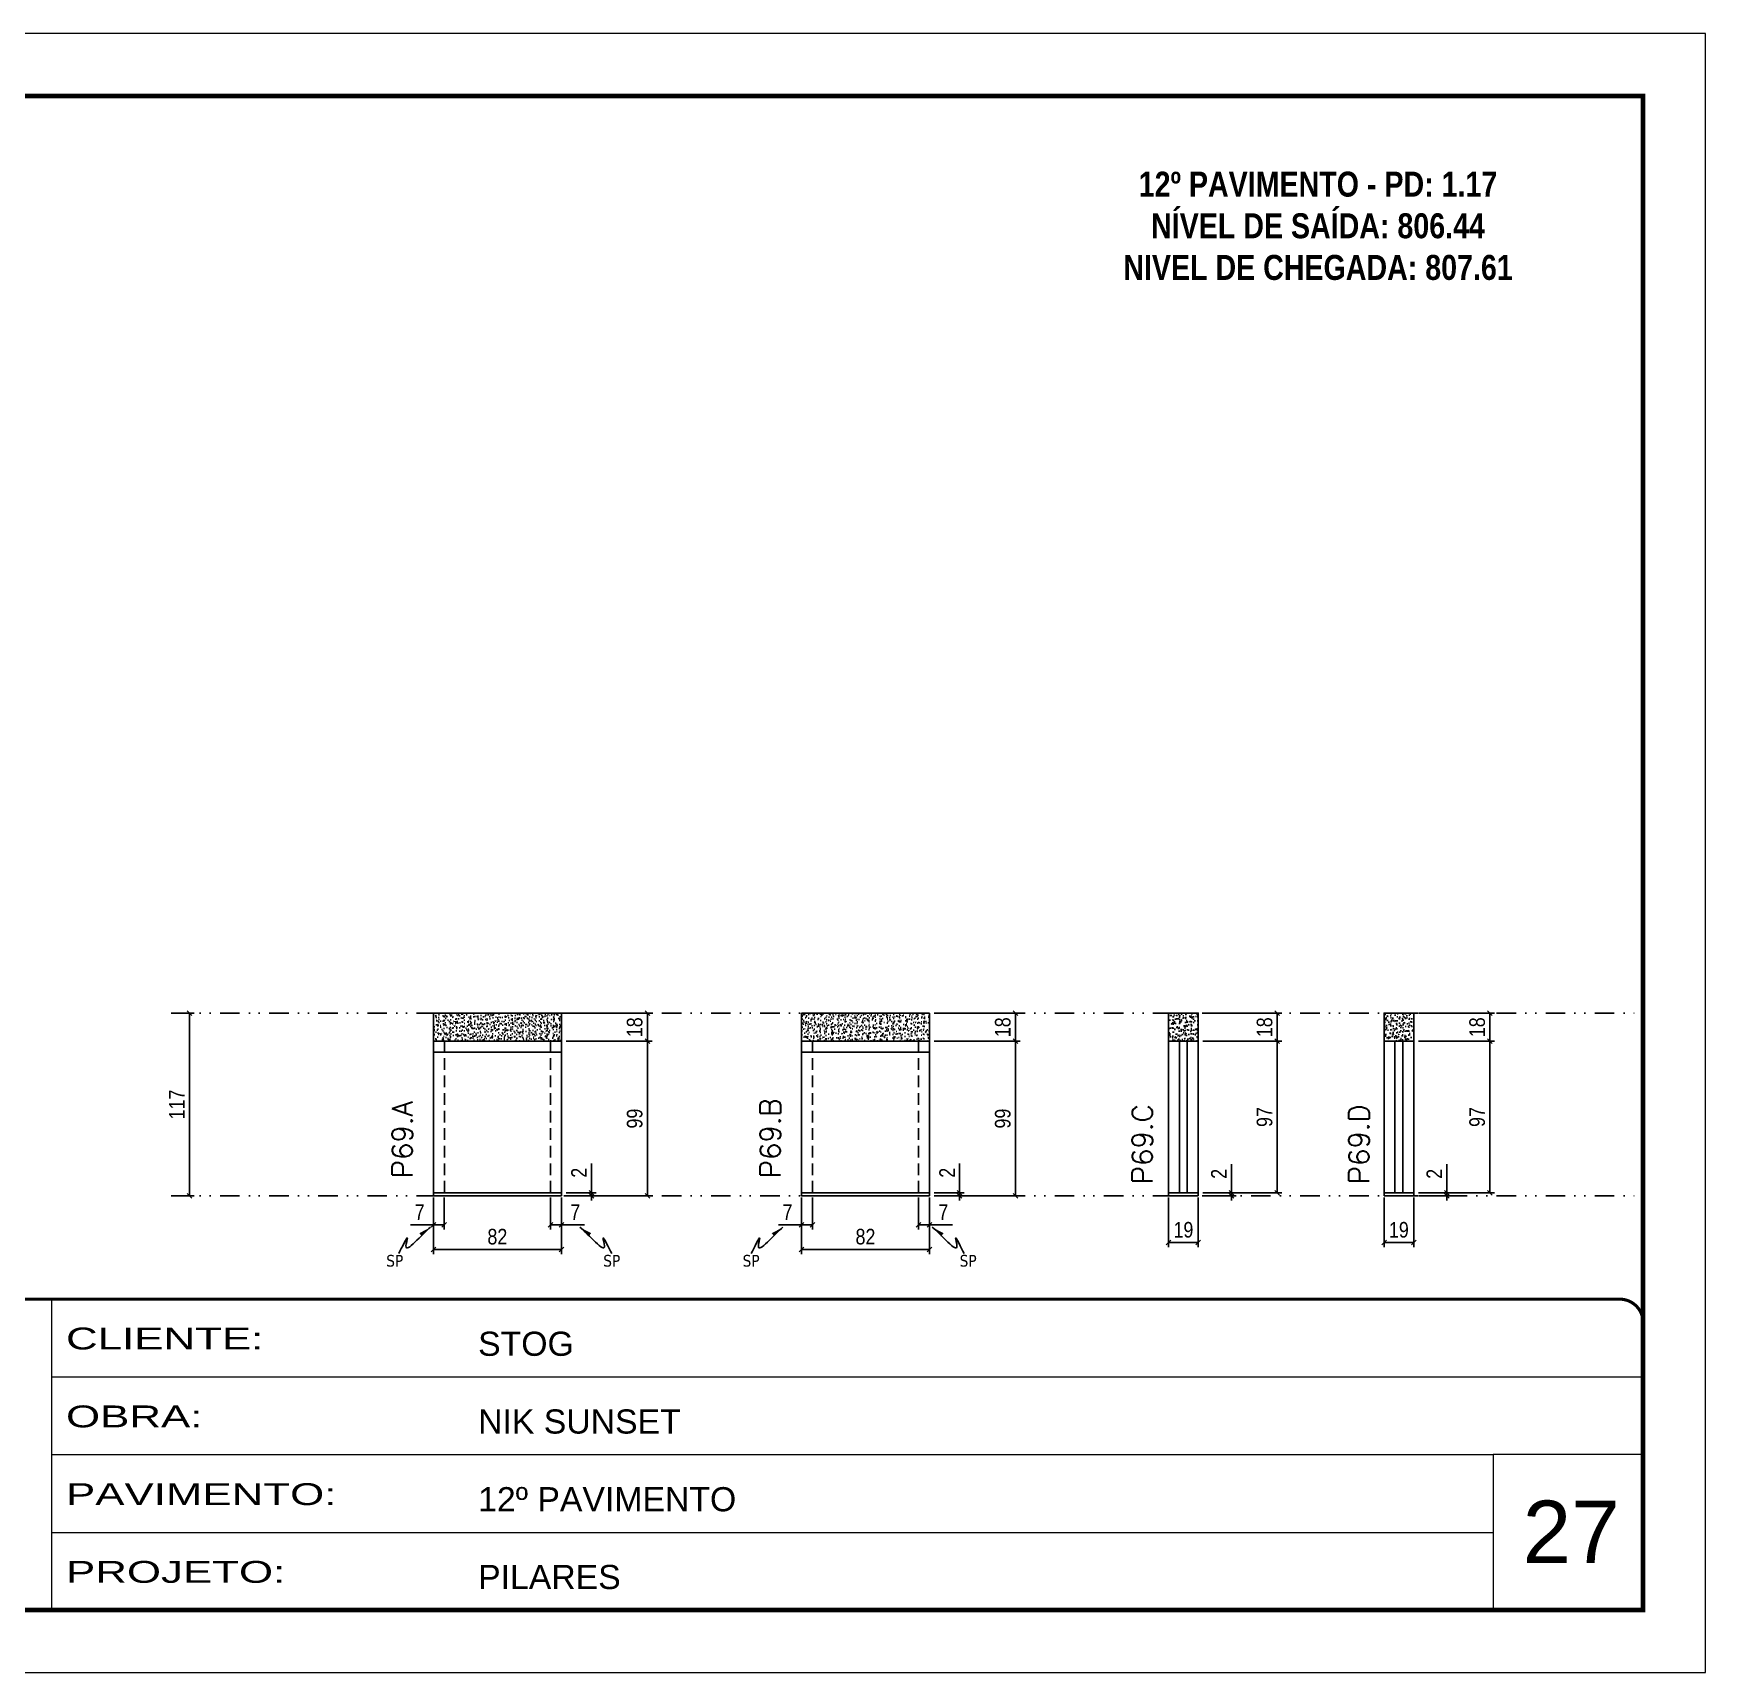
# Model space of a CAD drawing. Extents: x 808 to 7089, y -98 to 17032.
# Drawn here: x 4406 to 5477, y 9091 to 10141 of the extents above; entities that cross this region are included whole.
import ezdxf

# ---------------------------------------------------------------- set-up
doc = ezdxf.new("R2010")
doc.units = 0
for name, pattern in [('CONTINUO', [0]), ('DASHED', [0.75, 0.5, -0.25]), ('DIVIDE2', [0.625, 0.25, -0.125, 0, -0.125, 0, -0.125]), ('HIDDEN', [0.375, 0.25, -0.125])]:
    doc.linetypes.add(name, pattern=pattern)
for name, color, linetype, lineweight in [('CARIMBO', 255, 'Continuous', 9), ('Folhas', 255, 'Continuous', 9), ('SARRAFO DE PRESSAO', 251, 'DASHED', 9), ('Texto Seção', 7, 'Continuous', 15)]:
    doc.layers.add(name, color=color, linetype=linetype, lineweight=lineweight)
for name, color, linetype in [('COTA', 241, 'Continuous'), ('NOMENCLATURA', 7, 'Continuous'), ('Nível', 160, 'Continuous'), ('Painéis', 200, 'Continuous'), ('SARR_2.2x7', 40, 'Continuous'), ('Sarrafo de Pressão', 42, 'HIDDEN'), ('texto', 7, 'Continuous')]:
    doc.layers.add(name, color=color, linetype=linetype)
doc.styles.add('ARIAL', font='arial.ttf')
doc.styles.add('COTA TECNICA', font='techl___.ttf', dxfattribs={"height": 10})
doc.styles.add('COTA TECNICA-50', font='techl___.ttf', dxfattribs={"height": 10})
doc.styles.add('REGUA-120', font='ROMANS.shx', dxfattribs={"height": 15})
doc.styles.add('ROMANC', font='techb___.ttf', dxfattribs={"height": 2.5})
doc.styles.get("Standard").update_dxf_attribs({"font": 'arial.ttf'})
doc.styles.add('Tecnologia', font='')
doc.styles.get('Tecnologia').set_extended_font_data('Forgotten Futurist')
doc.dimstyles.new('COTA PAINEL-50', dxfattribs={"dimtxt": 10, "dimasz": 3, "dimexe": 3, "dimexo": 3, "dimgap": 3, "dimtad": 1, "dimdec": 1, "dimzin": 12, "dimdsep": 46, "dimtxsty": 'COTA TECNICA-50', "dimblk1": 'OBLIQUE', "dimblk2": 'OBLIQUE', "dimsah": 1, "dimcen": 0.9, "dimclrd": 4, "dimclre": 4, "dimclrt": 240, "dimadec": 1, "dimazin": 3, "dimtfac": 1, "dimtdec": 1, "dimtmove": 0, "dimatfit": 3, "dimfxl": 1, "dimtolj": 1, "dimtzin": 12, "dimarcsym": 0})
doc.dimstyles.new('PAINEL', dxfattribs={"dimtxt": 10, "dimasz": 3, "dimexe": 3, "dimexo": 3, "dimgap": 3, "dimtad": 1, "dimdec": 1, "dimzin": 12, "dimdsep": 46, "dimtxsty": 'COTA TECNICA', "dimblk1": 'OBLIQUE', "dimblk2": 'OBLIQUE', "dimsah": 1, "dimcen": 0.9, "dimclrd": 4, "dimclre": 4, "dimclrt": 240, "dimadec": 1, "dimazin": 3, "dimtfac": 1, "dimtdec": 1, "dimtmove": 0, "dimatfit": 3, "dimfxl": 1, "dimtolj": 1, "dimtzin": 12, "dimarcsym": 0})
doc.dimstyles.get("Standard").update_dxf_attribs({"dimtxt": 0.18, "dimasz": 0.18, "dimexe": 0.18, "dimexo": 0.0625, "dimgap": 0.09, "dimtad": 0, "dimtih": 1, "dimtoh": 1, "dimdec": 4, "dimzin": 0, "dimdsep": 46, "dimtxsty": 'Standard', "dimcen": 0.09, "dimadec": 0, "dimazin": 0, "dimtfac": 1, "dimtdec": 4, "dimtofl": 0, "dimtmove": 0, "dimatfit": 3, "dimfxl": 1, "dimtolj": 1, "dimtzin": 0, "dimarcsym": 0})
pattern_1 = [(50, (-1585, -2297.15), (5.46554, -0.4781726), [0.5715, -6.2865]), (355, (-1585, -2297.15), (-1.0573026, 5.7317054), [0.4572, -5.0292175]), (100.451445, (-1584.5445, -2297.19), (4.4082374, 5.2535326), [0.4857003, -5.3427073]), (46.1842, (-1585, -2295.626), (8.1323712, -1.26127), [0.85725, -9.42975]), (96.63556, (-1584.322, -2295.731), (7.122124, 7.4227837), [0.7285507, -8.014068]), (351.18415, (-1585, -2295.626), (7.122124, 7.4227837), [0.685799, -7.543792]), (21, (-1584.238, -2296.007), (4.5484317, -3.067956), [0.5715, -6.2865]), (326, (-1584.238, -2296.007), (1.8540609, 5.525639), [0.4572, -5.0292]), (71.451445, (-1583.859, -2296.263), (6.4024926, 2.457683), [0.4857003, -5.3426981]), (37.5, (-1585, -2297.1502), (0.0926581, 2.53665117), [0, -4.96824, 0, -5.1054, 0, -5.04825]), (7.5, (-1585, -2297.1502), (2.0045899, 3.00541724), [0, -2.91084, 0, -4.85394, 0, -1.92405]), (327.5, (-1586.6993, -2297.1502), (4.06771786, -0.17186232), [0, -1.905, 0, -5.9436, 0, -7.8867]), (317.5, (-1587.4613, -2297.1502), (4.4438754, 0.7627947), [0, -2.4765, 0, -3.94716, 0, -5.6007])]

# ---------------------------------------------------------------- blocks, each defined once
blk = doc.blocks.new('9999999999')
at = {"color": 30, "linetype": 'CONTINUO'}
for p, q in [((98564.6, 34230.2), (98564.6, 34429.4)), ((98564.6, 34379.6), (99584, 34379.6)), ((98564.6, 34329.8), (99488, 34329.8)), ((99584, 34329.8), (99488, 34329.8)), ((99488, 34329.8), (99488, 34230.2)), ((98564.6, 34280), (99488, 34280))]:
    blk.add_line(p, q, dxfattribs=at)
at = {"color": 30, "linetype": 'CONTINUO', "const_width": 2}
blk.add_lwpolyline([(99584, 34230.2), (99584, 34414.4, 0.414214), (99569, 34429.4), (98229, 34429.4, 0.414214), (98214, 34414.4), (98214, 34245.2, 0.414214), (98229, 34230.2), (99584, 34230.2)], format="xyb", dxfattribs=at)
at = {"layer": 'Folhas'}
blk.add_lwpolyline([(98139, 34190.2), (99624, 34190.2), (99624, 35240.2), (98139, 35240.2)], close=True, dxfattribs=at)
at = {"layer": 'Folhas', "color": 30, "const_width": 3}
blk.add_lwpolyline([(98214, 34230.2), (99584, 34230.2), (99584, 35200.2), (98214, 35200.2)], close=True, dxfattribs=at)
at = {"color": 7, "linetype": 'Continuous', "ltscale": 5, "style": 'ARIAL'}
for s, height, p in [('STOG', 15.48, (98837.7, 34393.1)), ('NIK SUNSET', 15.48, (98837.7, 34343.3)), ('12º PAVIMENTO', 15.483, (98837.7, 34293.5)), ('PILARES', 15.48, (98837.7, 34243.7))]:
    blk.add_text(s, height=height, dxfattribs=at).set_placement(p)
at = {"layer": 'Folhas', "color": 7, "style": 'Tecnologia', "width": 1.5}
for s, p in [('CLIENTE:', (98573.7, 34397.2)), ('OBRA:', (98573.7, 34347.3)), ('PAVIMENTO:', (98573.7, 34297.5)), ('PROJETO:', (98573.7, 34247.7))]:
    blk.add_text(s, height=14, dxfattribs=at).set_placement(p)
blk = doc.blocks.new('_Oblique')
at = {"color": 0, "linetype": 'ByBlock', "lineweight": -2}
blk.add_line((-0.5, -0.5), (0.5, 0.5), dxfattribs=at)
blk = doc.blocks.new('*D1913')
at = {"layer": 'COTA', "color": 4, "lineweight": -2, "transparency": 16777216}
for p, q in [((4496.7, 9513.4), (4508.5, 9513.4)), ((4505.5, 9396.4), (4505.5, 9513.4)), ((4496.7, 9396.4), (4508.5, 9396.4))]:
    blk.add_line(p, q, dxfattribs=at)
at = {"layer": 'Defpoints', "color": 0, "transparency": 16777216}
for p in [(4493.7, 9513.4), (4505.5, 9513.4), (4493.7, 9396.4)]:
    blk.add_point(p, dxfattribs=at)
at = {"layer": 'COTA', "color": 4, "lineweight": -2, "transparency": 16777216, "xscale": 3, "yscale": 3, "zscale": 3}
for p, rotation in [((4505.5, 9513.4), 90), ((4505.5, 9396.4), 270)]:
    blk.add_blockref('_Oblique', p, dxfattribs=dict(at, rotation=rotation))
at = {"layer": 'COTA', "color": 240, "transparency": 16777216, "insert": (4497.4, 9454.9), "char_height": 10, "attachment_point": 5, "rotation": 90, "style": 'COTA TECNICA-50'}
blk.add_mtext('\\A1;117', dxfattribs=at)
blk = doc.blocks.new('*D1885')
at = {"layer": 'COTA', "color": 4, "lineweight": -2, "transparency": 16777216}
for p, q in [((4661.7, 9395.4), (4661.7, 9359.1)), ((4743.7, 9395.4), (4743.7, 9359.1)), ((4743.7, 9362.1), (4661.7, 9362.1))]:
    blk.add_line(p, q, dxfattribs=at)
at = {"layer": 'Defpoints', "color": 0, "transparency": 16777216}
for p in [(4661.7, 9398.4), (4743.7, 9398.4), (4661.7, 9362.1)]:
    blk.add_point(p, dxfattribs=at)
at = {"layer": 'COTA', "color": 4, "lineweight": -2, "transparency": 16777216, "xscale": 3, "yscale": 3, "zscale": 3, "rotation": 180}
blk.add_blockref('_Oblique', (4661.7, 9362.1), dxfattribs=at)
at = {"layer": 'COTA', "color": 4, "lineweight": -2, "transparency": 16777216, "xscale": 3, "yscale": 3, "zscale": 3}
blk.add_blockref('_Oblique', (4743.7, 9362.1), dxfattribs=at)
at = {"layer": 'COTA', "color": 240, "transparency": 16777216, "insert": (4702.7, 9370.2), "char_height": 10, "attachment_point": 5, "style": 'COTA TECNICA'}
blk.add_mtext('\\A1;82', dxfattribs=at)
blk = doc.blocks.new('*D1886')
at = {"layer": 'COTA', "color": 4, "lineweight": -2, "transparency": 16777216}
for p, q in [((4736.7, 9395.4), (4736.7, 9374.9)), ((4743.7, 9393.4), (4743.7, 9374.9)), ((4736.7, 9377.9), (4743.7, 9377.9)), ((4743.7, 9377.9), (4758.5, 9377.9))]:
    blk.add_line(p, q, dxfattribs=at)
at = {"layer": 'Defpoints', "color": 0, "transparency": 16777216}
for p in [(4736.7, 9398.4), (4743.7, 9396.4), (4743.7, 9377.9)]:
    blk.add_point(p, dxfattribs=at)
at = {"layer": 'COTA', "color": 4, "lineweight": -2, "transparency": 16777216, "xscale": 3, "yscale": 3, "zscale": 3, "rotation": 180}
blk.add_blockref('_Oblique', (4736.7, 9377.9), dxfattribs=at)
at = {"layer": 'COTA', "color": 4, "lineweight": -2, "transparency": 16777216, "xscale": 3, "yscale": 3, "zscale": 3}
blk.add_blockref('_Oblique', (4743.7, 9377.9), dxfattribs=at)
at = {"layer": 'COTA', "color": 240, "transparency": 16777216, "insert": (4752.6, 9386), "char_height": 10, "attachment_point": 5, "style": 'COTA TECNICA-50'}
blk.add_mtext('\\A1;7', dxfattribs=at)
blk = doc.blocks.new('*D1887')
at = {"layer": 'COTA', "color": 4, "lineweight": -2, "transparency": 16777216}
for p, q in [((4668.7, 9395.4), (4668.7, 9374.9)), ((4661.7, 9393.4), (4661.7, 9374.9)), ((4661.7, 9377.9), (4647, 9377.9)), ((4668.7, 9377.9), (4661.7, 9377.9))]:
    blk.add_line(p, q, dxfattribs=at)
at = {"layer": 'Defpoints', "color": 0, "transparency": 16777216}
for p in [(4661.7, 9396.4), (4668.7, 9398.4), (4661.7, 9377.9)]:
    blk.add_point(p, dxfattribs=at)
at = {"layer": 'COTA', "color": 4, "lineweight": -2, "transparency": 16777216, "xscale": 3, "yscale": 3, "zscale": 3, "rotation": 180}
blk.add_blockref('_Oblique', (4661.7, 9377.9), dxfattribs=at)
at = {"layer": 'COTA', "color": 4, "lineweight": -2, "transparency": 16777216, "xscale": 3, "yscale": 3, "zscale": 3}
blk.add_blockref('_Oblique', (4668.7, 9377.9), dxfattribs=at)
at = {"layer": 'COTA', "color": 240, "transparency": 16777216, "insert": (4652.9, 9386), "char_height": 10, "attachment_point": 5, "style": 'COTA TECNICA-50'}
blk.add_mtext('\\A1;7', dxfattribs=at)
blk = doc.blocks.new('*D1888')
at = {"layer": 'COTA', "color": 4, "linetype": 'ByBlock', "lineweight": -2, "transparency": 16777216}
for p, q in [((4746.7, 9495.4), (4801.8, 9495.4)), ((4798.8, 9396.4), (4798.8, 9495.4)), ((4746.7, 9396.4), (4801.8, 9396.4))]:
    blk.add_line(p, q, dxfattribs=at)
at = {"layer": 'Defpoints', "color": 0, "linetype": 'ByBlock', "transparency": 16777216}
for p in [(4743.7, 9495.4), (4798.8, 9495.4), (4743.7, 9396.4)]:
    blk.add_point(p, dxfattribs=at)
at = {"layer": 'COTA', "color": 4, "linetype": 'ByBlock', "lineweight": -2, "transparency": 16777216, "xscale": 3, "yscale": 3, "zscale": 3}
for p, rotation in [((4798.8, 9495.4), 90), ((4798.8, 9396.4), 270)]:
    blk.add_blockref('_Oblique', p, dxfattribs=dict(at, rotation=rotation))
at = {"layer": 'COTA', "color": 240, "linetype": 'ByBlock', "transparency": 16777216, "insert": (4790.7, 9445.9), "char_height": 10, "attachment_point": 5, "rotation": 90, "style": 'COTA TECNICA'}
blk.add_mtext('\\A1;99', dxfattribs=at)
blk = doc.blocks.new('*D1889')
at = {"layer": 'COTA', "color": 4, "lineweight": -2, "transparency": 16777216}
for p, q in [((4763, 9398.4), (4763, 9417.2)), ((4746.7, 9398.4), (4766, 9398.4)), ((4746.7, 9396.4), (4766, 9396.4)), ((4763, 9396.4), (4763, 9398.4)), ((4763, 9396.4), (4763, 9393.4))]:
    blk.add_line(p, q, dxfattribs=at)
at = {"layer": 'Defpoints', "color": 0, "transparency": 16777216}
for p in [(4743.7, 9398.4), (4743.7, 9396.4), (4763, 9396.4)]:
    blk.add_point(p, dxfattribs=at)
at = {"layer": 'COTA', "color": 4, "lineweight": -2, "transparency": 16777216, "xscale": 3, "yscale": 3, "zscale": 3}
for p, rotation in [((4763, 9398.4), 270), ((4763, 9396.4), 90)]:
    blk.add_blockref('_Oblique', p, dxfattribs=dict(at, rotation=rotation))
at = {"layer": 'COTA', "color": 240, "transparency": 16777216, "insert": (4755, 9411.2), "char_height": 10, "attachment_point": 5, "rotation": 90, "style": 'COTA TECNICA-50'}
blk.add_mtext('\\A1;2', dxfattribs=at)
blk = doc.blocks.new('*D1890')
at = {"layer": 'COTA', "color": 4, "linetype": 'ByBlock', "lineweight": -2, "transparency": 16777216}
for p, q in [((4746.7, 9495.4), (4801.8, 9495.4)), ((4798.8, 9396.4), (4798.8, 9495.4)), ((4746.7, 9396.4), (4801.8, 9396.4))]:
    blk.add_line(p, q, dxfattribs=at)
at = {"layer": 'Defpoints', "color": 0, "linetype": 'ByBlock', "transparency": 16777216}
for p in [(4743.7, 9495.4), (4798.8, 9495.4), (4743.7, 9396.4)]:
    blk.add_point(p, dxfattribs=at)
at = {"layer": 'COTA', "color": 4, "linetype": 'ByBlock', "lineweight": -2, "transparency": 16777216, "xscale": 3, "yscale": 3, "zscale": 3}
for p, rotation in [((4798.8, 9495.4), 90), ((4798.8, 9396.4), 270)]:
    blk.add_blockref('_Oblique', p, dxfattribs=dict(at, rotation=rotation))
at = {"layer": 'COTA', "color": 240, "linetype": 'ByBlock', "transparency": 16777216, "insert": (4790.7, 9445.9), "char_height": 10, "attachment_point": 5, "rotation": 90, "style": 'COTA TECNICA'}
blk.add_mtext('\\A1;99', dxfattribs=at)
blk = doc.blocks.new('*D1891')
at = {"layer": 'COTA', "color": 4, "lineweight": -2, "transparency": 16777216}
for p, q in [((5270.7, 9395.4), (5270.7, 9363.5)), ((5289.7, 9395.4), (5289.7, 9363.5)), ((5270.7, 9366.5), (5289.7, 9366.5))]:
    blk.add_line(p, q, dxfattribs=at)
at = {"layer": 'Defpoints', "color": 0, "transparency": 16777216}
for p in [(5270.7, 9398.4), (5289.7, 9398.4), (5289.7, 9366.5)]:
    blk.add_point(p, dxfattribs=at)
at = {"layer": 'COTA', "color": 4, "lineweight": -2, "transparency": 16777216, "xscale": 3, "yscale": 3, "zscale": 3, "rotation": 180}
blk.add_blockref('_Oblique', (5270.7, 9366.5), dxfattribs=at)
at = {"layer": 'COTA', "color": 4, "lineweight": -2, "transparency": 16777216, "xscale": 3, "yscale": 3, "zscale": 3}
blk.add_blockref('_Oblique', (5289.7, 9366.5), dxfattribs=at)
at = {"layer": 'COTA', "color": 240, "transparency": 16777216, "insert": (5280.2, 9374.6), "char_height": 10, "attachment_point": 5, "style": 'COTA TECNICA'}
blk.add_mtext('\\A1;19', dxfattribs=at)
blk = doc.blocks.new('*D1892')
at = {"layer": 'COTA', "color": 4, "lineweight": -2, "transparency": 16777216}
for p, q in [((5310.9, 9398.4), (5310.9, 9416.6)), ((5292.7, 9398.4), (5313.9, 9398.4)), ((5292.7, 9396.4), (5313.9, 9396.4)), ((5310.9, 9396.4), (5310.9, 9398.4)), ((5310.9, 9396.4), (5310.9, 9393.4))]:
    blk.add_line(p, q, dxfattribs=at)
at = {"layer": 'Defpoints', "color": 0, "transparency": 16777216}
for p in [(5289.7, 9398.4), (5289.7, 9396.4), (5310.9, 9398.4)]:
    blk.add_point(p, dxfattribs=at)
at = {"layer": 'COTA', "color": 4, "lineweight": -2, "transparency": 16777216, "xscale": 3, "yscale": 3, "zscale": 3}
for p, rotation in [((5310.9, 9398.4), 270), ((5310.9, 9396.4), 90)]:
    blk.add_blockref('_Oblique', p, dxfattribs=dict(at, rotation=rotation))
at = {"layer": 'COTA', "color": 240, "transparency": 16777216, "insert": (5302.9, 9410.5), "char_height": 10, "attachment_point": 5, "rotation": 90, "style": 'COTA TECNICA-50'}
blk.add_mtext('\\A1;2', dxfattribs=at)
blk = doc.blocks.new('*D1914')
at = {"layer": 'COTA', "color": 4, "linetype": 'ByBlock', "lineweight": -2, "transparency": 16777216}
for p, q in [((5292.7, 9513.4), (5341.5, 9513.4)), ((5338.5, 9513.4), (5338.5, 9495.4)), ((5292.7, 9495.4), (5341.5, 9495.4))]:
    blk.add_line(p, q, dxfattribs=at)
at = {"layer": 'Defpoints', "color": 0, "linetype": 'ByBlock', "transparency": 16777216}
for p in [(5289.7, 9513.4), (5289.7, 9495.4), (5338.5, 9495.4)]:
    blk.add_point(p, dxfattribs=at)
at = {"layer": 'COTA', "color": 4, "linetype": 'ByBlock', "lineweight": -2, "transparency": 16777216, "xscale": 3, "yscale": 3, "zscale": 3}
for p, rotation in [((5338.5, 9513.4), 90), ((5338.5, 9495.4), 270)]:
    blk.add_blockref('_Oblique', p, dxfattribs=dict(at, rotation=rotation))
at = {"layer": 'COTA', "color": 240, "linetype": 'ByBlock', "transparency": 16777216, "insert": (5330.4, 9504.4), "char_height": 10, "attachment_point": 5, "rotation": 90, "style": 'COTA TECNICA'}
blk.add_mtext('\\A1;18', dxfattribs=at)
blk = doc.blocks.new('*D1893')
at = {"layer": 'COTA', "color": 4, "lineweight": -2, "transparency": 16777216}
for p, q in [((5292.7, 9495.4), (5341.5, 9495.4)), ((5338.5, 9398.4), (5338.5, 9495.4)), ((5292.7, 9398.4), (5341.5, 9398.4))]:
    blk.add_line(p, q, dxfattribs=at)
at = {"layer": 'Defpoints', "color": 0, "transparency": 16777216}
for p in [(5289.7, 9495.4), (5338.5, 9495.4), (5289.7, 9398.4)]:
    blk.add_point(p, dxfattribs=at)
at = {"layer": 'COTA', "color": 4, "lineweight": -2, "transparency": 16777216, "xscale": 3, "yscale": 3, "zscale": 3}
for p, rotation in [((5338.5, 9495.4), 90), ((5338.5, 9398.4), 270)]:
    blk.add_blockref('_Oblique', p, dxfattribs=dict(at, rotation=rotation))
at = {"layer": 'COTA', "color": 240, "transparency": 16777216, "insert": (5330.4, 9446.9), "char_height": 10, "attachment_point": 5, "rotation": 90, "style": 'COTA TECNICA-50'}
blk.add_mtext('\\A1;97', dxfattribs=at)
blk = doc.blocks.new('*D1894')
at = {"layer": 'COTA', "color": 4, "lineweight": -2, "transparency": 16777216}
for p, q in [((4897.5, 9395.4), (4897.5, 9359.1)), ((4979.5, 9395.4), (4979.5, 9359.1)), ((4897.5, 9362.1), (4979.5, 9362.1))]:
    blk.add_line(p, q, dxfattribs=at)
at = {"layer": 'Defpoints', "color": 0, "transparency": 16777216}
for p in [(4897.5, 9398.4), (4979.5, 9398.4), (4979.5, 9362.1)]:
    blk.add_point(p, dxfattribs=at)
at = {"layer": 'COTA', "color": 4, "lineweight": -2, "transparency": 16777216, "xscale": 3, "yscale": 3, "zscale": 3, "rotation": 180}
blk.add_blockref('_Oblique', (4897.5, 9362.1), dxfattribs=at)
at = {"layer": 'COTA', "color": 4, "lineweight": -2, "transparency": 16777216, "xscale": 3, "yscale": 3, "zscale": 3}
blk.add_blockref('_Oblique', (4979.5, 9362.1), dxfattribs=at)
at = {"layer": 'COTA', "color": 240, "transparency": 16777216, "insert": (4938.5, 9370.2), "char_height": 10, "attachment_point": 5, "style": 'COTA TECNICA'}
blk.add_mtext('\\A1;82', dxfattribs=at)
blk = doc.blocks.new('*D1895')
at = {"layer": 'COTA', "color": 4, "lineweight": -2, "transparency": 16777216}
for p, q in [((4904.5, 9395.4), (4904.5, 9374.9)), ((4897.5, 9393.4), (4897.5, 9374.9)), ((4897.5, 9377.9), (4882.8, 9377.9)), ((4904.5, 9377.9), (4897.5, 9377.9))]:
    blk.add_line(p, q, dxfattribs=at)
at = {"layer": 'Defpoints', "color": 0, "transparency": 16777216}
for p in [(4897.5, 9396.4), (4904.5, 9398.4), (4897.5, 9377.9)]:
    blk.add_point(p, dxfattribs=at)
at = {"layer": 'COTA', "color": 4, "lineweight": -2, "transparency": 16777216, "xscale": 3, "yscale": 3, "zscale": 3, "rotation": 180}
blk.add_blockref('_Oblique', (4897.5, 9377.9), dxfattribs=at)
at = {"layer": 'COTA', "color": 4, "lineweight": -2, "transparency": 16777216, "xscale": 3, "yscale": 3, "zscale": 3}
blk.add_blockref('_Oblique', (4904.5, 9377.9), dxfattribs=at)
at = {"layer": 'COTA', "color": 240, "transparency": 16777216, "insert": (4888.6, 9386), "char_height": 10, "attachment_point": 5, "style": 'COTA TECNICA-50'}
blk.add_mtext('\\A1;7', dxfattribs=at)
blk = doc.blocks.new('*D1896')
at = {"layer": 'COTA', "color": 4, "lineweight": -2, "transparency": 16777216}
for p, q in [((4972.5, 9395.4), (4972.5, 9374.9)), ((4979.5, 9393.4), (4979.5, 9374.9)), ((4972.5, 9377.9), (4979.5, 9377.9)), ((4979.5, 9377.9), (4994.2, 9377.9))]:
    blk.add_line(p, q, dxfattribs=at)
at = {"layer": 'Defpoints', "color": 0, "transparency": 16777216}
for p in [(4972.5, 9398.4), (4979.5, 9396.4), (4979.5, 9377.9)]:
    blk.add_point(p, dxfattribs=at)
at = {"layer": 'COTA', "color": 4, "lineweight": -2, "transparency": 16777216, "xscale": 3, "yscale": 3, "zscale": 3, "rotation": 180}
blk.add_blockref('_Oblique', (4972.5, 9377.9), dxfattribs=at)
at = {"layer": 'COTA', "color": 4, "lineweight": -2, "transparency": 16777216, "xscale": 3, "yscale": 3, "zscale": 3}
blk.add_blockref('_Oblique', (4979.5, 9377.9), dxfattribs=at)
at = {"layer": 'COTA', "color": 240, "transparency": 16777216, "insert": (4988.4, 9386), "char_height": 10, "attachment_point": 5, "style": 'COTA TECNICA-50'}
blk.add_mtext('\\A1;7', dxfattribs=at)
blk = doc.blocks.new('*D1897')
at = {"layer": 'COTA', "color": 4, "linetype": 'ByBlock', "lineweight": -2, "transparency": 16777216}
for p, q in [((4982.5, 9495.4), (5037.6, 9495.4)), ((5034.6, 9396.4), (5034.6, 9495.4)), ((4982.5, 9396.4), (5037.6, 9396.4))]:
    blk.add_line(p, q, dxfattribs=at)
at = {"layer": 'Defpoints', "color": 0, "linetype": 'ByBlock', "transparency": 16777216}
for p in [(4979.5, 9495.4), (5034.6, 9495.4), (4979.5, 9396.4)]:
    blk.add_point(p, dxfattribs=at)
at = {"layer": 'COTA', "color": 4, "linetype": 'ByBlock', "lineweight": -2, "transparency": 16777216, "xscale": 3, "yscale": 3, "zscale": 3}
for p, rotation in [((5034.6, 9495.4), 90), ((5034.6, 9396.4), 270)]:
    blk.add_blockref('_Oblique', p, dxfattribs=dict(at, rotation=rotation))
at = {"layer": 'COTA', "color": 240, "linetype": 'ByBlock', "transparency": 16777216, "insert": (5026.5, 9445.9), "char_height": 10, "attachment_point": 5, "rotation": 90, "style": 'COTA TECNICA'}
blk.add_mtext('\\A1;99', dxfattribs=at)
blk = doc.blocks.new('*D1898')
at = {"layer": 'COTA', "color": 4, "lineweight": -2, "transparency": 16777216}
for p, q in [((4998.8, 9398.4), (4998.8, 9417.2)), ((4982.5, 9398.4), (5001.8, 9398.4)), ((4982.5, 9396.4), (5001.8, 9396.4)), ((4998.8, 9396.4), (4998.8, 9398.4)), ((4998.8, 9396.4), (4998.8, 9393.4))]:
    blk.add_line(p, q, dxfattribs=at)
at = {"layer": 'Defpoints', "color": 0, "transparency": 16777216}
for p in [(4979.5, 9398.4), (4979.5, 9396.4), (4998.8, 9396.4)]:
    blk.add_point(p, dxfattribs=at)
at = {"layer": 'COTA', "color": 4, "lineweight": -2, "transparency": 16777216, "xscale": 3, "yscale": 3, "zscale": 3}
for p, rotation in [((4998.8, 9398.4), 270), ((4998.8, 9396.4), 90)]:
    blk.add_blockref('_Oblique', p, dxfattribs=dict(at, rotation=rotation))
at = {"layer": 'COTA', "color": 240, "transparency": 16777216, "insert": (4990.8, 9411.2), "char_height": 10, "attachment_point": 5, "rotation": 90, "style": 'COTA TECNICA-50'}
blk.add_mtext('\\A1;2', dxfattribs=at)
blk = doc.blocks.new('*D1899')
at = {"layer": 'COTA', "color": 4, "linetype": 'ByBlock', "lineweight": -2, "transparency": 16777216}
for p, q in [((4982.5, 9495.4), (5037.6, 9495.4)), ((5034.6, 9396.4), (5034.6, 9495.4)), ((4982.5, 9396.4), (5037.6, 9396.4))]:
    blk.add_line(p, q, dxfattribs=at)
at = {"layer": 'Defpoints', "color": 0, "linetype": 'ByBlock', "transparency": 16777216}
for p in [(4979.5, 9495.4), (5034.6, 9495.4), (4979.5, 9396.4)]:
    blk.add_point(p, dxfattribs=at)
at = {"layer": 'COTA', "color": 4, "linetype": 'ByBlock', "lineweight": -2, "transparency": 16777216, "xscale": 3, "yscale": 3, "zscale": 3}
for p, rotation in [((5034.6, 9495.4), 90), ((5034.6, 9396.4), 270)]:
    blk.add_blockref('_Oblique', p, dxfattribs=dict(at, rotation=rotation))
at = {"layer": 'COTA', "color": 240, "linetype": 'ByBlock', "transparency": 16777216, "insert": (5026.5, 9445.9), "char_height": 10, "attachment_point": 5, "rotation": 90, "style": 'COTA TECNICA'}
blk.add_mtext('\\A1;99', dxfattribs=at)
blk = doc.blocks.new('*D1900')
at = {"layer": 'COTA', "color": 4, "lineweight": -2, "transparency": 16777216}
for p, q in [((5132.7, 9395.4), (5132.7, 9363.5)), ((5151.7, 9395.4), (5151.7, 9363.5)), ((5132.7, 9366.5), (5151.7, 9366.5))]:
    blk.add_line(p, q, dxfattribs=at)
at = {"layer": 'Defpoints', "color": 0, "transparency": 16777216}
for p in [(5132.7, 9398.4), (5151.7, 9398.4), (5151.7, 9366.5)]:
    blk.add_point(p, dxfattribs=at)
at = {"layer": 'COTA', "color": 4, "lineweight": -2, "transparency": 16777216, "xscale": 3, "yscale": 3, "zscale": 3, "rotation": 180}
blk.add_blockref('_Oblique', (5132.7, 9366.5), dxfattribs=at)
at = {"layer": 'COTA', "color": 4, "lineweight": -2, "transparency": 16777216, "xscale": 3, "yscale": 3, "zscale": 3}
blk.add_blockref('_Oblique', (5151.7, 9366.5), dxfattribs=at)
at = {"layer": 'COTA', "color": 240, "transparency": 16777216, "insert": (5142.2, 9374.6), "char_height": 10, "attachment_point": 5, "style": 'COTA TECNICA'}
blk.add_mtext('\\A1;19', dxfattribs=at)
blk = doc.blocks.new('*D1901')
at = {"layer": 'COTA', "color": 4, "lineweight": -2, "transparency": 16777216}
for p, q in [((5172.9, 9398.4), (5172.9, 9416.6)), ((5154.7, 9398.4), (5175.9, 9398.4)), ((5154.7, 9396.4), (5175.9, 9396.4)), ((5172.9, 9396.4), (5172.9, 9398.4)), ((5172.9, 9396.4), (5172.9, 9393.4))]:
    blk.add_line(p, q, dxfattribs=at)
at = {"layer": 'Defpoints', "color": 0, "transparency": 16777216}
for p in [(5151.7, 9398.4), (5151.7, 9396.4), (5172.9, 9398.4)]:
    blk.add_point(p, dxfattribs=at)
at = {"layer": 'COTA', "color": 4, "lineweight": -2, "transparency": 16777216, "xscale": 3, "yscale": 3, "zscale": 3}
for p, rotation in [((5172.9, 9398.4), 270), ((5172.9, 9396.4), 90)]:
    blk.add_blockref('_Oblique', p, dxfattribs=dict(at, rotation=rotation))
at = {"layer": 'COTA', "color": 240, "transparency": 16777216, "insert": (5164.9, 9410.5), "char_height": 10, "attachment_point": 5, "rotation": 90, "style": 'COTA TECNICA-50'}
blk.add_mtext('\\A1;2', dxfattribs=at)
blk = doc.blocks.new('*D1915')
at = {"layer": 'COTA', "color": 4, "linetype": 'ByBlock', "lineweight": -2, "transparency": 16777216}
for p, q in [((5154.7, 9513.4), (5205.3, 9513.4)), ((5202.3, 9513.4), (5202.3, 9495.4)), ((5154.7, 9495.4), (5205.3, 9495.4))]:
    blk.add_line(p, q, dxfattribs=at)
at = {"layer": 'Defpoints', "color": 0, "linetype": 'ByBlock', "transparency": 16777216}
for p in [(5151.7, 9513.4), (5151.7, 9495.4), (5202.3, 9495.4)]:
    blk.add_point(p, dxfattribs=at)
at = {"layer": 'COTA', "color": 4, "linetype": 'ByBlock', "lineweight": -2, "transparency": 16777216, "xscale": 3, "yscale": 3, "zscale": 3}
for p, rotation in [((5202.3, 9513.4), 90), ((5202.3, 9495.4), 270)]:
    blk.add_blockref('_Oblique', p, dxfattribs=dict(at, rotation=rotation))
at = {"layer": 'COTA', "color": 240, "linetype": 'ByBlock', "transparency": 16777216, "insert": (5194.2, 9504.4), "char_height": 10, "attachment_point": 5, "rotation": 90, "style": 'COTA TECNICA'}
blk.add_mtext('\\A1;18', dxfattribs=at)
blk = doc.blocks.new('*D1916')
at = {"layer": 'COTA', "color": 4, "lineweight": -2, "transparency": 16777216}
for p, q in [((5154.7, 9495.4), (5205.3, 9495.4)), ((5202.3, 9398.4), (5202.3, 9495.4)), ((5154.7, 9398.4), (5205.3, 9398.4))]:
    blk.add_line(p, q, dxfattribs=at)
at = {"layer": 'Defpoints', "color": 0, "transparency": 16777216}
for p in [(5151.7, 9495.4), (5202.3, 9495.4), (5151.7, 9398.4)]:
    blk.add_point(p, dxfattribs=at)
at = {"layer": 'COTA', "color": 4, "lineweight": -2, "transparency": 16777216, "xscale": 3, "yscale": 3, "zscale": 3}
for p, rotation in [((5202.3, 9495.4), 90), ((5202.3, 9398.4), 270)]:
    blk.add_blockref('_Oblique', p, dxfattribs=dict(at, rotation=rotation))
at = {"layer": 'COTA', "color": 240, "transparency": 16777216, "insert": (5194.2, 9446.9), "char_height": 10, "attachment_point": 5, "rotation": 90, "style": 'COTA TECNICA-50'}
blk.add_mtext('\\A1;97', dxfattribs=at)
blk = doc.blocks.new('*D1902')
at = {"layer": 'COTA', "color": 4, "lineweight": -2, "transparency": 16777216}
for p, q in [((4982.5, 9513.4), (5037.6, 9513.4)), ((5034.6, 9513.4), (5034.6, 9495.4)), ((4982.5, 9495.4), (5037.6, 9495.4))]:
    blk.add_line(p, q, dxfattribs=at)
at = {"layer": 'Defpoints', "color": 0, "transparency": 16777216}
for p in [(4979.5, 9513.4), (4979.5, 9495.4), (5034.6, 9495.4)]:
    blk.add_point(p, dxfattribs=at)
at = {"layer": 'COTA', "color": 4, "lineweight": -2, "transparency": 16777216, "xscale": 3, "yscale": 3, "zscale": 3}
for p, rotation in [((5034.6, 9513.4), 90), ((5034.6, 9495.4), 270)]:
    blk.add_blockref('_Oblique', p, dxfattribs=dict(at, rotation=rotation))
at = {"layer": 'COTA', "color": 240, "transparency": 16777216, "insert": (5026.5, 9504.4), "char_height": 10, "attachment_point": 5, "rotation": 90, "style": 'COTA TECNICA-50'}
blk.add_mtext('\\A1;18', dxfattribs=at)
blk = doc.blocks.new('*D1903')
at = {"layer": 'COTA', "color": 4, "lineweight": -2, "transparency": 16777216}
for p, q in [((4712.7, 9513.4), (4801.8, 9513.4)), ((4798.8, 9495.4), (4798.8, 9513.4)), ((4746.7, 9495.4), (4801.8, 9495.4))]:
    blk.add_line(p, q, dxfattribs=at)
at = {"layer": 'Defpoints', "color": 0, "transparency": 16777216}
for p in [(4709.7, 9513.4), (4798.8, 9513.4), (4743.7, 9495.4)]:
    blk.add_point(p, dxfattribs=at)
at = {"layer": 'COTA', "color": 4, "lineweight": -2, "transparency": 16777216, "xscale": 3, "yscale": 3, "zscale": 3}
for p, rotation in [((4798.8, 9513.4), 90), ((4798.8, 9495.4), 270)]:
    blk.add_blockref('_Oblique', p, dxfattribs=dict(at, rotation=rotation))
at = {"layer": 'COTA', "color": 240, "transparency": 16777216, "insert": (4790.7, 9504.4), "char_height": 10, "attachment_point": 5, "rotation": 90, "style": 'COTA TECNICA-50'}
blk.add_mtext('\\A1;18', dxfattribs=at)

msp = doc.modelspace()

# ---------------------------------------------------------------- hatches: boundary and pattern name
at = {"layer": 'COTA', "linetype": 'ByBlock'}
h = msp.add_hatch(dxfattribs=at)
h.set_pattern_fill('AR-CONC', color=256, scale=0.03)
h.set_pattern_definition(pattern_1)
h.paths.add_polyline_path([(4743.75, 9495.44), (4743.75, 9513.44), (4661.75, 9513.44), (4661.75, 9495.44)])
h = msp.add_hatch(dxfattribs=at)
h.set_pattern_fill('AR-CONC', color=256, scale=0.03)
h.set_pattern_definition(pattern_1)
h.paths.add_polyline_path([(4897.51, 9513.44), (4897.51, 9495.44), (4979.51, 9495.44), (4979.51, 9513.44)])
h = msp.add_hatch(dxfattribs=at)
h.set_pattern_fill('AR-CONC', color=256, scale=0.03)
h.set_pattern_definition([(50, (1585, -4594.3004), (5.4655401, -0.4781726), [0.5715, -6.2865]), (355, (1585, -4594.3004), (-1.0573026, 5.7317054), [0.4572, -5.0292175]), (100.451445, (1585.4555, -4594.3403), (4.4082374, 5.2535326), [0.4857003, -5.3427073]), (46.1842, (1585, -4592.7764), (8.1323712, -1.2612698), [0.85725, -9.42975]), (96.63556, (1585.678, -4592.8815), (7.122124, 7.4227837), [0.7285507, -8.0140682]), (351.18415, (1585, -4592.7764), (7.122124, 7.4227837), [0.685799, -7.543792]), (21, (1585.762, -4593.1574), (4.5484317, -3.067956), [0.5715, -6.2865]), (326, (1585.762, -4593.1574), (1.8540609, 5.525639), [0.4572, -5.0292]), (71.451445, (1586.141, -4593.413), (6.4024926, 2.457683), [0.4857003, -5.3426981]), (37.5, (1585, -4594.3004), (0.0926581, 2.53665117), [0, -4.96824, 0, -5.1054, 0, -5.04825]), (7.5, (1585, -4594.3004), (2.0045899, 3.00541724), [0, -2.91084, 0, -4.85394, 0, -1.92405]), (327.5, (1583.3007, -4594.3004), (4.06771786, -0.17186232), [0, -1.905, 0, -5.9436, 0, -7.8867]), (317.5, (1582.5387, -4594.3004), (4.4438754, 0.7627947), [0, -2.4765, 0, -3.94716, 0, -5.6007])])
h.paths.add_polyline_path([(5132.67, 9495.44), (5151.67, 9495.44), (5151.67, 9513.44), (5132.67, 9513.44)])
h = msp.add_hatch(dxfattribs=at)
h.set_pattern_fill('AR-CONC', color=256, scale=0.03)
h.set_pattern_definition(pattern_1)
h.paths.add_polyline_path([(5289.7, 9513.44), (5270.7, 9513.44), (5270.7, 9495.44), (5289.7, 9495.44)])

# ---------------------------------------------------------------- linework, layer by layer
for p, q in [((4661.75, 9495.44), (4661.75, 9513.44)), ((4743.75, 9513.44), (4661.75, 9513.44)), ((4743.75, 9513.44), (4743.75, 9513.44)), ((4743.75, 9495.44), (4743.75, 9513.44)), ((4897.51, 9513.44), (4897.51, 9513.44)), ((4897.51, 9495.44), (4897.51, 9513.44)), ((4897.51, 9513.44), (4979.51, 9513.44)), ((4979.51, 9495.44), (4979.51, 9513.44))]:
    msp.add_line(p, q, dxfattribs=at)
for points in [[(5132.67, 9495.42), (5151.67, 9495.42), (5151.67, 9513.44), (5132.67, 9513.44)], [(5270.7, 9495.42), (5289.7, 9495.42), (5289.7, 9513.44), (5270.7, 9513.44)]]:
    msp.add_lwpolyline(points, close=True, dxfattribs=at)
at = {"layer": 'Nível', "color": 4, "linetype": 'DIVIDE2', "ltscale": 50}
for p, q in [((4493.66, 9513.44), (5436.67, 9513.44)), ((4493.66, 9396.44), (5436.67, 9396.44))]:
    msp.add_line(p, q, dxfattribs=at)
at = {"layer": 'Painéis'}
for p, q in [((4661.75, 9495.44), (4743.75, 9495.44)), ((4661.75, 9398.44), (4661.75, 9495.44)), ((4743.75, 9495.44), (4743.75, 9398.44)), ((4897.51, 9495.44), (4979.51, 9495.44)), ((4979.51, 9495.44), (4897.51, 9495.44)), ((4897.51, 9495.44), (4897.51, 9398.44)), ((4979.51, 9398.44), (4979.51, 9495.44)), ((5132.67, 9495.44), (5132.67, 9398.44)), ((5132.67, 9495.44), (5151.67, 9495.44)), ((5151.67, 9495.44), (5151.67, 9398.44)), ((5270.7, 9495.44), (5270.7, 9398.44)), ((5270.7, 9495.44), (5289.7, 9495.44)), ((5289.7, 9495.44), (5289.7, 9398.44)), ((4743.75, 9398.44), (4661.75, 9398.44)), ((4897.51, 9398.44), (4979.51, 9398.44)), ((5132.67, 9398.44), (5151.67, 9398.44)), ((5132.67, 9398.44), (5151.67, 9398.44)), ((5132.67, 9396.44), (5132.67, 9398.44)), ((5151.67, 9396.44), (5132.67, 9396.44)), ((5151.67, 9398.44), (5151.67, 9396.44)), ((5270.7, 9398.44), (5289.7, 9398.44)), ((5270.7, 9398.44), (5289.7, 9398.44)), ((5270.7, 9396.44), (5270.7, 9398.44)), ((5289.7, 9396.44), (5270.7, 9396.44)), ((5289.7, 9398.44), (5289.7, 9396.44))]:
    msp.add_line(p, q, dxfattribs=at)
for points in [[(4661.75, 9396.44), (4743.75, 9396.44), (4743.75, 9398.44), (4661.75, 9398.44)], [(4979.51, 9396.44), (4897.51, 9396.44), (4897.51, 9398.44), (4979.51, 9398.44)]]:
    msp.add_lwpolyline(points, close=True, dxfattribs=at)
at = {"layer": 'SARR_2.2x7'}
for p, q in [((5139.67, 9495.44), (5139.67, 9398.44)), ((5144.67, 9495.44), (5144.67, 9398.44)), ((5277.7, 9495.44), (5277.7, 9398.44)), ((5282.7, 9495.44), (5282.7, 9398.44)), ((4661.75, 9488.44), (4743.75, 9488.44)), ((4979.51, 9488.44), (4897.51, 9488.44))]:
    msp.add_line(p, q, dxfattribs=at)
at = {"layer": 'Sarrafo de Pressão', "ltscale": 30}
for p, q in [((4668.75, 9398.44), (4668.75, 9495.44)), ((4736.75, 9398.44), (4736.75, 9495.44)), ((4904.51, 9398.44), (4904.51, 9495.44)), ((4972.51, 9398.44), (4972.51, 9495.44))]:
    msp.add_line(p, q, dxfattribs=at)

# ---------------------------------------------------------------- block references
at = {"layer": 'SARRAFO DE PRESSAO', "color": 6, "linetype": 'ByBlock'}
msp.add_blockref('9999999999', (-94147.31, -25099.18), dxfattribs=at)

# ---------------------------------------------------------------- texts
at = {"layer": 'CARIMBO', "style": 'ARIAL'}
msp.add_text('27', height=40, dxfattribs=at).set_placement((5359.53, 9161.17))
at = {"layer": 'NOMENCLATURA', "color": 2, "insert": (5228.41, 10079.17), "char_height": 16, "attachment_point": 2, "style": 'ROMANC'}
msp.add_mtext_dynamic_manual_height_columns('\\P12º PAVIMENTO - PD: 1.17\\PNÍVEL DE SAÍDA: 806.44\\PNIVEL DE CHEGADA: 807.61', width=328.3607, gutter_width=1, heights=[0], dxfattribs=at)
at = {"layer": 'texto', "color": 0, "char_height": 7.5, "attachment_point": 5}
for insert in [(4636.97, 9354.76), (4775.99, 9354.76), (4865.26, 9354.76), (5004.29, 9354.76)]:
    msp.add_mtext('{\\fTahoma|b0|i0|c0|p34;\\C4;SP}', dxfattribs=dict(at, insert=insert))
at = {"layer": 'Texto Seção', "char_height": 13, "attachment_point": 7, "rotation": 90, "style": 'REGUA-120'}
for s, insert, width in [('P69.A', (4648.28, 9407.69), 285.3299), ('P69.B', (4884.04, 9407.69), 285.3299), ('P69.C', (5122.43, 9403.85), 286.3299), ('\\pxt4;P69.D', (5261.25, 9403.85), 286.3299)]:
    msp.add_mtext(s, dxfattribs=dict(at, insert=insert, width=width))

# ---------------------------------------------------------------- dimensions: what is measured, and where the dimension line sits
at = {"layer": 'COTA'}
for base, p1, p2, angle, picture, middle in [((4505.51, 9513.44), (4493.66, 9396.44), (4493.66, 9513.44), 90, '*D1913', (4497.44, 9454.94)), ((4798.83, 9513.44), (4743.75, 9495.44), (4709.75, 9513.44), 90, '*D1903', (4790.73, 9504.44)), ((5034.59, 9495.44), (4979.51, 9513.44), (4979.51, 9495.44), 90, '*D1902', (5026.5, 9504.44)), ((5202.3, 9495.44), (5151.67, 9398.44), (5151.67, 9495.44), 90, '*D1916', (5194.2, 9446.94)), ((5338.54, 9495.42), (5289.7, 9398.44), (5289.7, 9495.42), 90, '*D1893', (5330.44, 9446.93)), ((4661.75, 9377.93), (4668.75, 9398.44), (4661.75, 9396.44), 180, '*D1887', (4652.88, 9386)), ((4897.51, 9377.93), (4904.51, 9398.44), (4897.51, 9396.44), 180, '*D1895', (4888.65, 9386))]:
    dim = msp.add_linear_dim(base=base, p1=p1, p2=p2, angle=angle, dimstyle='COTA PAINEL-50', dxfattribs=at)
    dim.commit()
    dim.dimension.update_dxf_attribs({"geometry": picture, "text_midpoint": middle})
at = {"layer": 'COTA', "linetype": 'ByBlock'}
for base, p1, p2, picture, middle in [((5202.3, 9495.42), (5151.67, 9513.44), (5151.67, 9495.42), '*D1915', (5194.21, 9504.43)), ((5338.54, 9495.42), (5289.7, 9513.44), (5289.7, 9495.42), '*D1914', (5330.45, 9504.43))]:
    dim = msp.add_linear_dim(base=base, p1=p1, p2=p2, angle=90, dimstyle='PAINEL', dxfattribs=at)
    dim.commit()
    dim.dimension.update_dxf_attribs({"geometry": picture, "text_midpoint": middle})
for p1, p2, picture, middle in [((4743.75, 9396.44), (4743.75, 9495.44), '*D1888', (4790.74, 9445.94)), ((4743.75, 9396.44), (4743.75, 9495.44), '*D1890', (4790.74, 9445.94)), ((4979.51, 9396.44), (4979.51, 9495.44), '*D1897', (5026.51, 9445.94)), ((4979.51, 9396.44), (4979.51, 9495.44), '*D1899', (5026.51, 9445.94))]:
    dim = msp.add_aligned_dim(p1=p1, p2=p2, distance=-55.08, dimstyle='PAINEL', dxfattribs=at)
    dim.commit()
    dim.dimension.update_dxf_attribs({"geometry": picture, "text_midpoint": middle})
at = {"layer": 'COTA'}
for base, p1, p2, picture, middle in [((4763, 9396.44), (4743.75, 9398.44), (4743.75, 9396.44), '*D1889', (4763, 9411.19)), ((4998.77, 9396.44), (4979.51, 9398.44), (4979.51, 9396.44), '*D1898', (4998.77, 9411.19)), ((5172.87, 9398.44), (5151.67, 9396.44), (5151.67, 9398.44), '*D1901', (5172.87, 9410.5)), ((5310.89, 9398.44), (5289.7, 9396.44), (5289.7, 9398.44), '*D1892', (5310.89, 9410.5))]:
    dim = msp.add_linear_dim(base=base, p1=p1, p2=p2, angle=90, dimstyle='COTA PAINEL-50', dxfattribs=at)
    dim.commit()
    dim.dimension.update_dxf_attribs({"geometry": picture, "text_midpoint": middle, "dimtype": 160})
dim = msp.add_linear_dim(base=(4661.75, 9362.08), p1=(4743.75, 9398.44), p2=(4661.75, 9398.44), angle=180, dimstyle='PAINEL', override={"dimarcsym": 2}, dxfattribs=at)
dim.commit()
dim.dimension.update_dxf_attribs({"geometry": '*D1885', "text_midpoint": (4702.75, 9370.17)})
for base, p1, p2, picture, middle in [((4743.75, 9377.93), (4736.75, 9398.44), (4743.75, 9396.44), '*D1886', (4752.61, 9386)), ((4979.51, 9377.93), (4972.51, 9398.44), (4979.51, 9396.44), '*D1896', (4988.38, 9386))]:
    dim = msp.add_linear_dim(base=base, p1=p1, p2=p2, dimstyle='COTA PAINEL-50', dxfattribs=at)
    dim.commit()
    dim.dimension.update_dxf_attribs({"geometry": picture, "text_midpoint": middle})
for base, p1, p2, picture, middle in [((4979.51, 9362.08), (4897.51, 9398.44), (4979.51, 9398.44), '*D1894', (4938.51, 9370.17)), ((5151.67, 9366.55), (5132.67, 9398.44), (5151.67, 9398.44), '*D1900', (5142.17, 9374.63)), ((5289.7, 9366.55), (5270.7, 9398.44), (5289.7, 9398.44), '*D1891', (5280.2, 9374.63))]:
    dim = msp.add_linear_dim(base=base, p1=p1, p2=p2, dimstyle='PAINEL', override={"dimarcsym": 2}, dxfattribs=at)
    dim.commit()
    dim.dimension.update_dxf_attribs({"geometry": picture, "text_midpoint": middle})

# ---------------------------------------------------------------- leaders
at = {"layer": 'COTA', "path_type": 1}
for points in [[(4659.92, 9376.26), (4644.13, 9364.42), (4645.06, 9369.23), (4639.5, 9359.45)], [(4755.58, 9376.26), (4771.36, 9364.42), (4770.44, 9369.23), (4775.99, 9359.45)], [(4885.68, 9376.26), (4869.9, 9364.42), (4870.82, 9369.23), (4865.27, 9359.45)], [(4981.34, 9376.26), (4997.13, 9364.42), (4996.2, 9369.23), (5001.75, 9359.45)]]:
    msp.add_leader(points, dimstyle='Standard', override={"dimasz": 8}, dxfattribs=at)

doc.saveas('drawing.dxf')
